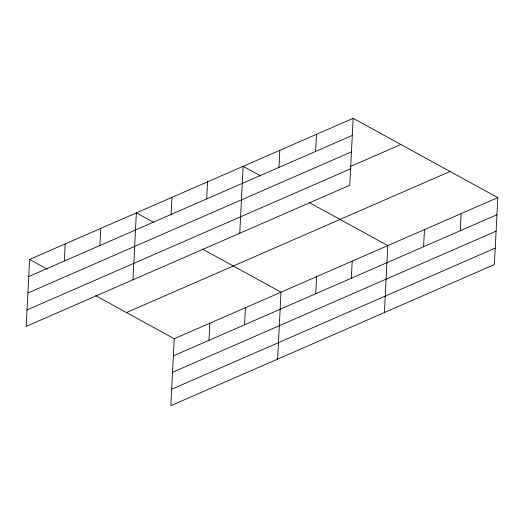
<?xml version="1.0" encoding="UTF-8"?>
<svg xmlns="http://www.w3.org/2000/svg" width="524" height="524" viewBox="0 0 524 524"><rect width="100%" height="100%" fill="white"/><g stroke="black" fill="none" stroke-linecap="round" stroke-linejoin="round"><path stroke-width="0.79" d="M353.15 118.326L29.593 259.446L26.2 326.38L349.763 185.26L353.15 118.326L497.8 197.62L494.407 264.555L170.85 405.674L174.237 338.74L497.8 197.62M64.314 261.031L65.186 243.922M99.907 245.507L100.772 228.399M132.978 279.809L136.364 212.875L153.918 222.497M171.093 214.46L171.957 197.352M206.685 198.937L207.55 181.828M208.965 340.325L209.829 323.216M239.75 233.239L243.143 166.305L260.69 175.926M244.557 324.801L245.422 307.693M278.945 167.418L279.809 150.309M277.622 359.104L281.015 292.169L202.369 249.057M315.618 151.423L316.483 134.321M315.736 293.754L316.607 276.646M351.329 278.231L352.2 261.122M384.4 312.533L387.786 245.599L309.14 202.487M423.595 246.712L424.46 229.604M460.262 230.717L461.127 213.615M28.722 276.554L352.285 135.428M27.89 292.995L351.453 151.875M349.999 166.684L400.886 144.493M27.032 309.939L350.595 168.813M126.507 312.573L450.064 171.453M173.372 355.848L496.935 214.729M172.54 372.289L496.104 231.169M171.682 389.234L495.239 248.114M29.593 259.446L47.14 269.067M95.591 295.628L174.237 338.74"/></g></svg>
